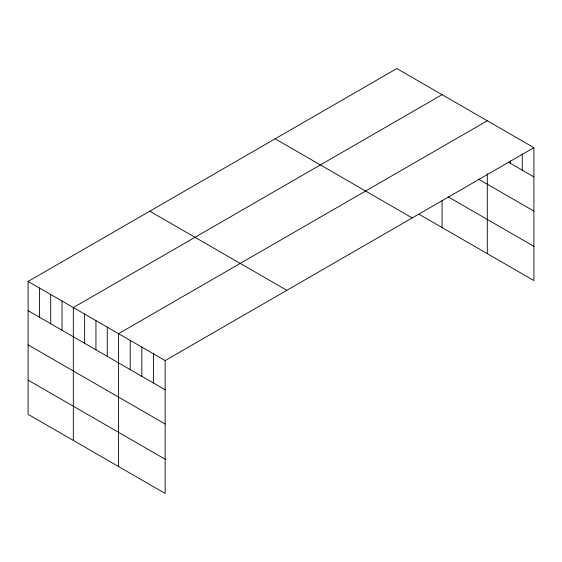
<?xml version="1.0" encoding="UTF-8"?>
<svg xmlns="http://www.w3.org/2000/svg" width="562" height="562" viewBox="0 0 562 562"><rect width="100%" height="100%" fill="white"/><g stroke="black" fill="none" stroke-linecap="round" stroke-linejoin="round"><path stroke-width="0.84" d="M533.9 147.68L165.158 360.572L165.158 493.45L28.1 414.32L28.1 281.443L396.842 68.55L533.9 147.68L533.9 280.557L419.463 214.48M442.076 94.662L73.327 307.555L73.327 440.432M487.303 120.774L118.554 333.666L118.554 466.544M508.413 162.186L533.9 176.897M478.255 178.976L533.9 211.101M448.104 196.812L533.9 246.346M275.162 138.807L412.213 217.937M149.787 211.193L286.838 290.315M28.1 281.443L165.158 360.572M28.1 310.667L165.158 389.789M28.1 344.871L165.158 424.001M28.1 380.116L165.158 459.238M522.253 153.847L522.253 170.174M510.598 160.865L510.598 163.444M487.303 173.679L487.303 253.652M442.076 200.346L442.076 227.54M153.503 353.849L153.503 383.066M141.856 347.119L141.856 376.336M130.208 340.396L130.208 369.613M107.251 327.14L107.251 356.357M95.94 320.614L95.94 349.831M84.637 314.088L84.637 343.305M62.024 301.028L62.024 330.245M50.713 294.502L50.713 323.719M39.41 287.976L39.41 317.193"/></g></svg>
